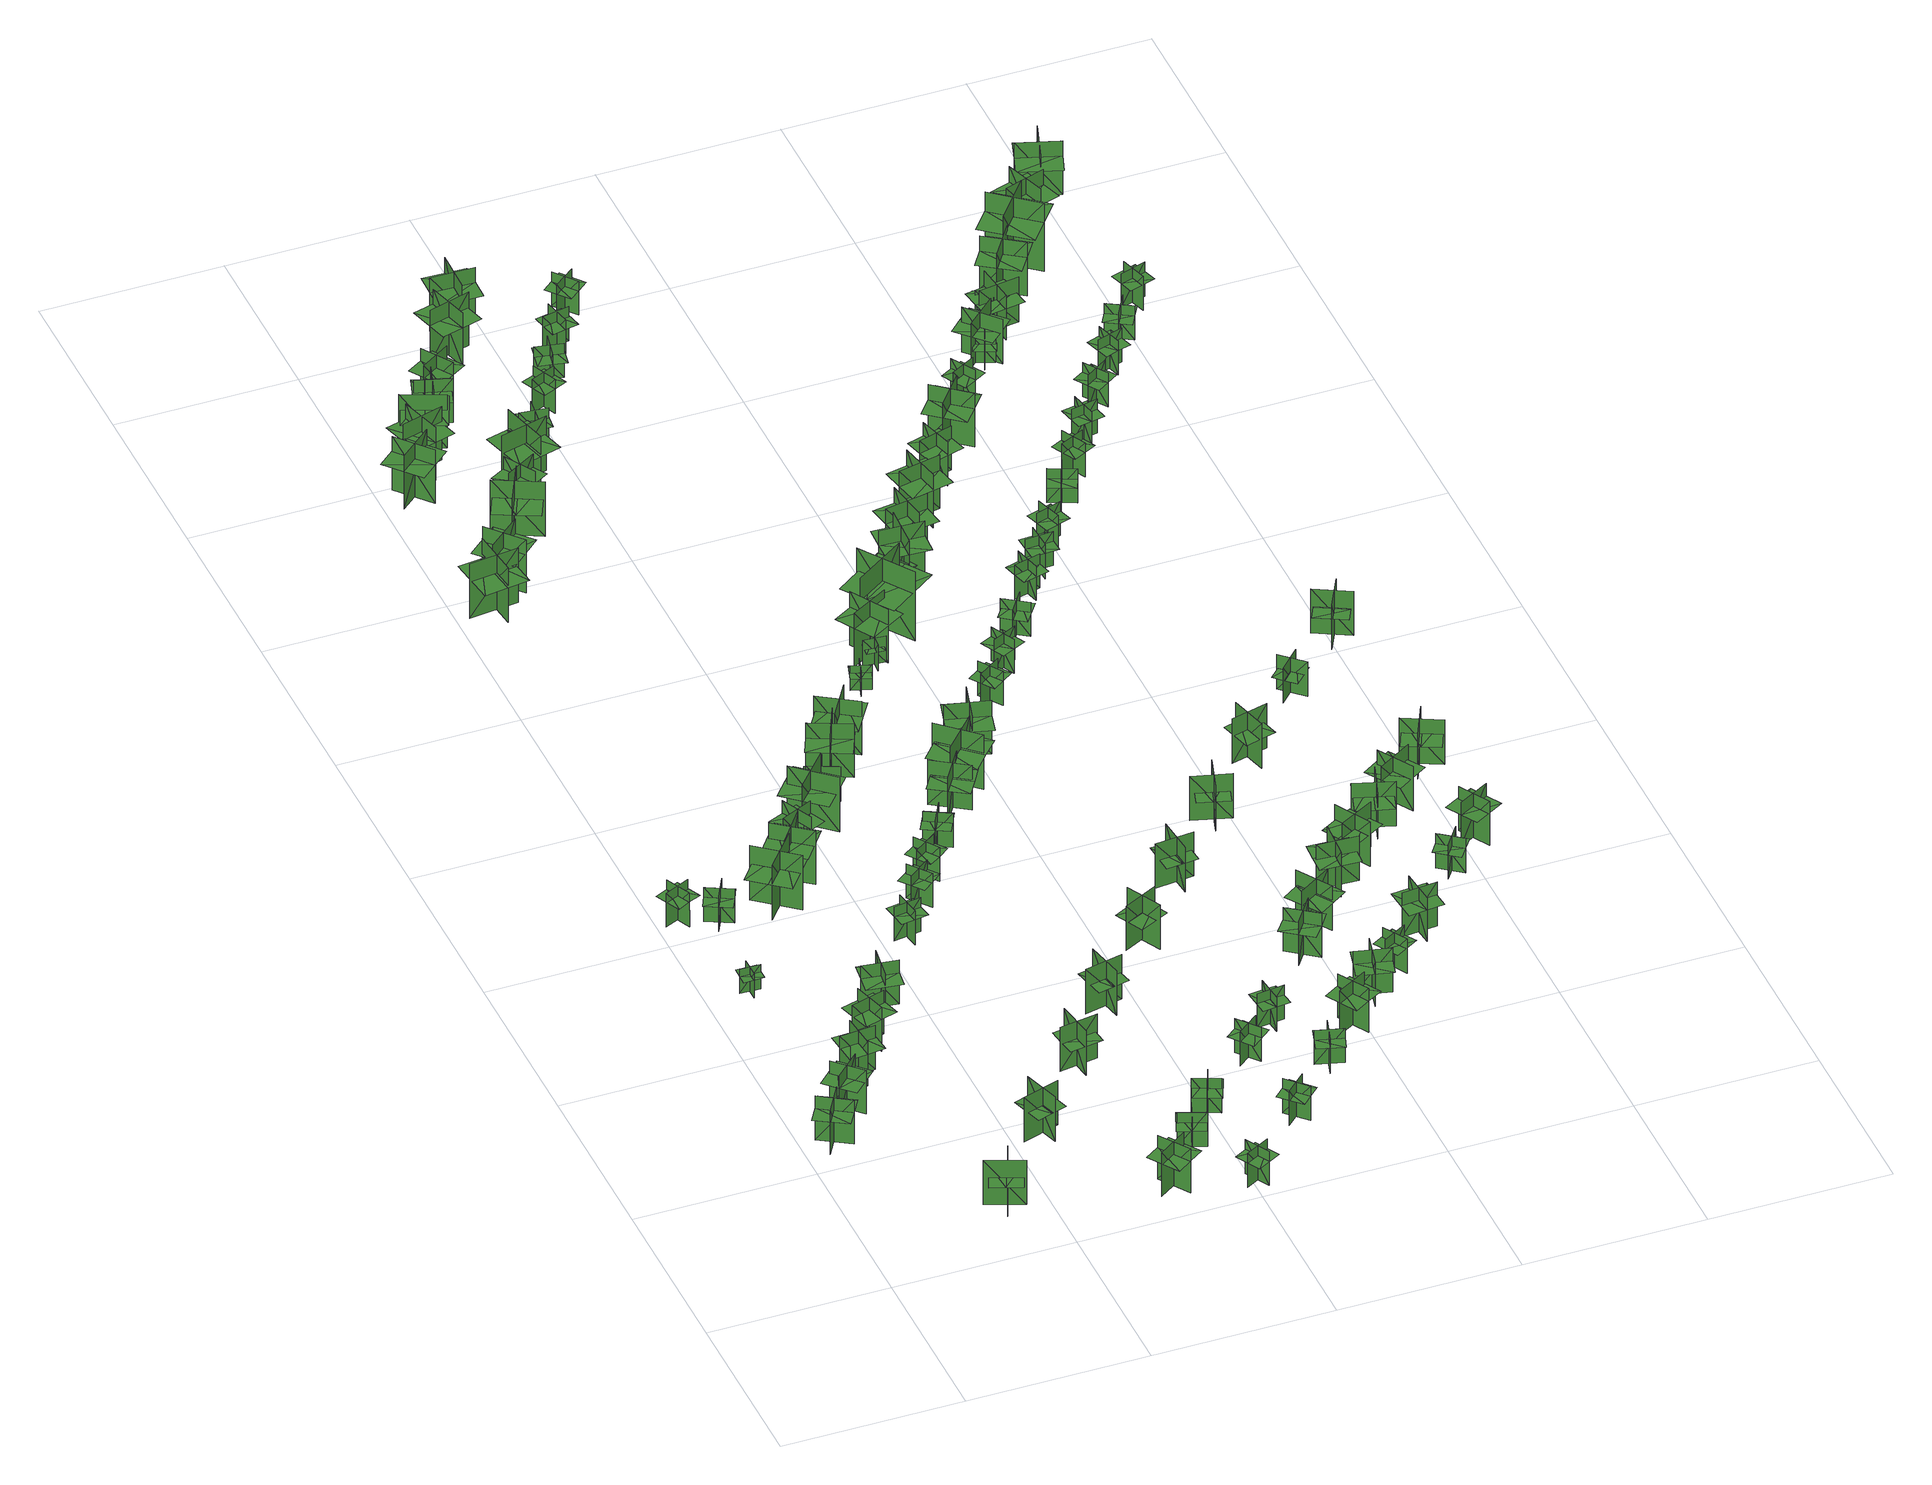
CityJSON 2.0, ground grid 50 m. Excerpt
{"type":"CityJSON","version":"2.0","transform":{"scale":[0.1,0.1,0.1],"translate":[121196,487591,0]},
"CityObjects":{
"tree1":{"type":"SolitaryVegetationObject","geometry":[{"type":"MultiSurface","lod":"1","boundaries":[[[0,1,2]],[[0,2,3]],[[4,5,6]],[[4,6,7]],[[8,9,10]],[[8,10,11]],[[8,11,12]],[[8,12,13]]]}]},
"tree2":{"type":"SolitaryVegetationObject","geometry":[{"type":"MultiSurface","lod":"1","boundaries":[[[14,15,16]],[[14,16,17]],[[18,19,20]],[[18,20,21]],[[22,23,24]],[[22,24,25]],[[22,25,26]],[[22,26,27]]]}]},
"tree3":{"type":"SolitaryVegetationObject","geometry":[{"type":"MultiSurface","lod":"1","boundaries":[[[28,29,30]],[[28,30,31]],[[32,33,34]],[[32,34,35]],[[36,37,38]],[[36,38,39]],[[36,40,41]],[[36,41,37]]]}]},
"tree4":{"type":"SolitaryVegetationObject","geometry":[{"type":"MultiSurface","lod":"1","boundaries":[[[42,43,44]],[[42,44,45]],[[46,47,48]],[[46,48,49]],[[50,51,52]],[[50,52,53]],[[50,53,54]],[[50,54,55]]]}]},
"tree5":{"type":"SolitaryVegetationObject","geometry":[{"type":"MultiSurface","lod":"1","boundaries":[[[56,57,58]],[[56,58,59]],[[60,61,62]],[[60,62,63]],[[64,65,66]],[[64,66,67]],[[64,67,68]],[[64,68,69]]]}]},
"tree6":{"type":"SolitaryVegetationObject","geometry":[{"type":"MultiSurface","lod":"1","boundaries":[[[70,71,72]],[[70,72,73]],[[74,75,76]],[[74,76,77]],[[78,79,80]],[[78,80,81]],[[78,81,82]],[[78,82,83]]]}]},
"tree7":{"type":"SolitaryVegetationObject","geometry":[{"type":"MultiSurface","lod":"1","boundaries":[[[84,85,86]],[[84,86,87]],[[88,89,90]],[[88,90,91]],[[92,93,94]],[[92,94,95]],[[92,95,96]],[[92,96,97]]]}]},
"tree8":{"type":"SolitaryVegetationObject","geometry":[{"type":"MultiSurface","lod":"1","boundaries":[[[98,99,100]],[[98,100,101]],[[102,103,104]],[[102,104,105]],[[106,107,108]],[[106,108,109]],[[106,109,110]],[[106,110,111]]]}]},
"tree9":{"type":"SolitaryVegetationObject","geometry":[{"type":"MultiSurface","lod":"1","boundaries":[[[112,113,114]],[[112,114,115]],[[116,117,118]],[[116,118,119]],[[120,121,122]],[[120,122,123]],[[120,123,124]],[[120,124,125]]]}]},
"tree10":{"type":"SolitaryVegetationObject","geometry":[{"type":"MultiSurface","lod":"1","boundaries":[[[126,127,128]],[[126,128,129]],[[130,131,132]],[[130,132,133]],[[134,135,136]],[[134,136,137]],[[134,138,139]],[[134,139,135]]]}]},
"tree11":{"type":"SolitaryVegetationObject","geometry":[{"type":"MultiSurface","lod":"1","boundaries":[[[140,141,142]],[[140,142,143]],[[144,145,146]],[[144,146,147]],[[148,149,150]],[[148,150,151]],[[148,151,152]],[[148,152,153]]]}]},
"tree12":{"type":"SolitaryVegetationObject","geometry":[{"type":"MultiSurface","lod":"1","boundaries":[[[154,155,156]],[[154,156,157]],[[158,159,160]],[[158,160,161]],[[162,163,164]],[[162,164,165]],[[162,165,166]],[[162,166,167]]]}]},
"tree13":{"type":"SolitaryVegetationObject","geometry":[{"type":"MultiSurface","lod":"1","boundaries":[[[168,169,170]],[[168,170,171]],[[172,173,174]],[[172,174,175]],[[176,177,178]],[[176,178,179]],[[176,179,180]],[[176,180,181]]]}]},
"tree14":{"type":"SolitaryVegetationObject","geometry":[{"type":"MultiSurface","lod":"1","boundaries":[[[182,183,184]],[[182,184,185]],[[186,187,188]],[[186,188,189]],[[190,191,192]],[[190,192,193]],[[190,193,194]],[[190,194,195]]]}]},
"tree15":{"type":"SolitaryVegetationObject","geometry":[{"type":"MultiSurface","lod":"1","boundaries":[[[196,197,198]],[[196,198,199]],[[200,201,202]],[[200,202,203]],[[204,205,206]],[[204,206,207]],[[204,207,208]],[[204,208,209]]]}]},
"tree16":{"type":"SolitaryVegetationObject","geometry":[{"type":"MultiSurface","lod":"1","boundaries":[[[210,211,212]],[[210,212,213]],[[214,215,216]],[[214,216,217]],[[218,219,220]],[[218,220,221]],[[218,222,223]],[[218,223,219]]]}]},
"tree17":{"type":"SolitaryVegetationObject","geometry":[{"type":"MultiSurface","lod":"1","boundaries":[[[224,225,226]],[[224,226,227]],[[228,229,230]],[[228,230,231]],[[232,233,234]],[[232,234,235]],[[232,235,236]],[[232,236,237]]]}]},
"tree18":{"type":"SolitaryVegetationObject","geometry":[{"type":"MultiSurface","lod":"1","boundaries":[[[238,239,240]],[[238,240,241]],[[242,243,244]],[[242,244,245]],[[246,247,248]],[[246,248,249]],[[246,249,250]],[[246,250,251]]]}]},
"tree19":{"type":"SolitaryVegetationObject","geometry":[{"type":"MultiSurface","lod":"1","boundaries":[[[252,253,254]],[[252,254,255]],[[256,257,258]],[[256,258,259]],[[260,261,262]],[[260,262,263]],[[260,263,264]],[[260,264,265]]]}]},
"tree20":{"type":"SolitaryVegetationObject","geometry":[{"type":"MultiSurface","lod":"1","boundaries":[[[266,267,268]],[[266,268,269]],[[270,271,272]],[[270,272,273]],[[274,275,276]],[[274,276,277]],[[274,277,278]],[[274,278,279]]]}]},
"tree21":{"type":"SolitaryVegetationObject","geometry":[{"type":"MultiSurface","lod":"1","boundaries":[[[280,281,282]],[[280,282,283]],[[284,285,286]],[[284,286,287]],[[288,289,290]],[[288,290,291]],[[288,291,292]],[[288,292,293]]]}]},
"tree22":{"type":"SolitaryVegetationObject","geometry":[{"type":"MultiSurface","lod":"1","boundaries":[[[294,295,296]],[[294,296,297]],[[298,299,300]],[[298,300,301]],[[302,303,304]],[[302,304,305]],[[302,305,306]],[[302,306,307]]]}]},
"tree23":{"type":"SolitaryVegetationObject","geometry":[{"type":"MultiSurface","lod":"1","boundaries":[[[308,309,310]],[[308,310,311]],[[312,313,314]],[[312,314,315]],[[316,317,318]],[[316,318,319]],[[316,319,320]],[[316,320,321]]]}]},
"tree24":{"type":"SolitaryVegetationObject","geometry":[{"type":"MultiSurface","lod":"1","boundaries":[[[322,323,324]],[[322,324,325]],[[326,327,328]],[[326,328,329]],[[330,331,332]],[[330,332,333]],[[330,333,334]],[[330,334,335]]]}]},
"tree25":{"type":"SolitaryVegetationObject","geometry":[{"type":"MultiSurface","lod":"1","boundaries":[[[336,337,338]],[[336,338,339]],[[340,341,342]],[[340,342,343]],[[344,345,346]],[[344,346,347]],[[344,347,348]],[[344,348,349]]]}]},
"tree26":{"type":"SolitaryVegetationObject","geometry":[{"type":"MultiSurface","lod":"1","boundaries":[[[350,351,352]],[[350,352,353]],[[354,355,356]],[[354,356,357]],[[358,359,360]],[[358,360,361]],[[358,361,362]],[[358,362,363]]]}]},
"tree27":{"type":"SolitaryVegetationObject","geometry":[{"type":"MultiSurface","lod":"1","boundaries":[[[364,365,366]],[[364,366,367]],[[368,369,370]],[[368,370,371]],[[372,373,374]],[[372,374,375]],[[372,375,376]],[[372,376,377]]]}]},
"tree28":{"type":"SolitaryVegetationObject","geometry":[{"type":"MultiSurface","lod":"1","boundaries":[[[378,379,380]],[[378,380,381]],[[382,383,384]],[[382,384,385]],[[386,387,388]],[[386,388,389]],[[386,390,391]],[[386,391,387]]]}]},
"tree29":{"type":"SolitaryVegetationObject","geometry":[{"type":"MultiSurface","lod":"1","boundaries":[[[392,393,394]],[[392,394,395]],[[396,397,398]],[[396,398,399]],[[400,401,402]],[[400,402,403]],[[400,403,404]],[[400,404,405]]]}]},
"tree30":{"type":"SolitaryVegetationObject","geometry":[{"type":"MultiSurface","lod":"1","boundaries":[[[406,407,408]],[[406,408,409]],[[410,411,412]],[[410,412,413]],[[414,415,416]],[[414,416,417]],[[414,417,418]],[[414,418,419]]]}]},
"tree31":{"type":"SolitaryVegetationObject","geometry":[{"type":"MultiSurface","lod":"1","boundaries":[[[420,421,422]],[[420,422,423]],[[424,425,426]],[[424,426,427]],[[428,429,430]],[[428,430,431]],[[428,431,432]],[[428,432,433]]]}]},
"tree32":{"type":"SolitaryVegetationObject","geometry":[{"type":"MultiSurface","lod":"1","boundaries":[[[434,435,436]],[[434,436,437]],[[438,439,440]],[[438,440,441]],[[442,443,444]],[[442,444,445]],[[442,445,446]],[[442,446,447]]]}]},
"tree33":{"type":"SolitaryVegetationObject","geometry":[{"type":"MultiSurface","lod":"1","boundaries":[[[448,449,450]],[[448,450,451]],[[452,453,454]],[[452,454,455]],[[456,457,458]],[[456,458,459]],[[456,459,460]],[[456,460,461]]]}]},
"tree34":{"type":"SolitaryVegetationObject","geometry":[{"type":"MultiSurface","lod":"1","boundaries":[[[462,463,464]],[[462,464,465]],[[466,467,468]],[[466,468,469]],[[470,471,472]],[[470,472,473]],[[470,473,474]],[[470,474,475]]]}]},
"tree35":{"type":"SolitaryVegetationObject","geometry":[{"type":"MultiSurface","lod":"1","boundaries":[[[476,477,478]],[[476,478,479]],[[480,481,482]],[[480,482,483]],[[484,485,486]],[[484,486,487]],[[484,487,488]],[[484,488,489]]]}]},
"tree36":{"type":"SolitaryVegetationObject","geometry":[{"type":"MultiSurface","lod":"1","boundaries":[[[490,491,492]],[[490,492,493]],[[494,495,496]],[[494,496,497]],[[498,499,500]],[[498,500,501]],[[498,501,502]],[[498,502,503]]]}]},
"tree37":{"type":"SolitaryVegetationObject","geometry":[{"type":"MultiSurface","lod":"1","boundaries":[[[504,505,506]],[[504,506,507]],[[508,509,510]],[[508,510,511]],[[512,513,514]],[[512,514,515]],[[512,515,516]],[[512,516,517]]]}]},
"tree38":{"type":"SolitaryVegetationObject","geometry":[{"type":"MultiSurface","lod":"1","boundaries":[[[518,519,520]],[[518,520,521]],[[522,523,524]],[[522,524,525]],[[526,527,528]],[[526,528,529]],[[526,529,530]],[[526,530,531]]]}]},
"tree39":{"type":"SolitaryVegetationObject","geometry":[{"type":"MultiSurface","lod":"1","boundaries":[[[532,533,534]],[[532,534,535]],[[536,537,538]],[[536,538,539]],[[540,541,542]],[[540,542,543]],[[540,543,544]],[[540,544,545]]]}]},
"tree40":{"type":"SolitaryVegetationObject","geometry":[{"type":"MultiSurface","lod":"1","boundaries":[[[546,547,548]],[[546,548,549]],[[550,551,552]],[[550,552,553]],[[554,555,556]],[[554,556,557]],[[554,557,558]],[[554,558,559]]]}]},
"tree41":{"type":"SolitaryVegetationObject","geometry":[{"type":"MultiSurface","lod":"1","boundaries":[[[560,561,562]],[[560,562,563]],[[564,565,566]],[[564,566,567]],[[568,569,570]],[[568,570,571]],[[568,572,573]],[[568,573,569]]]}]},
"tree42":{"type":"SolitaryVegetationObject","geometry":[{"type":"MultiSurface","lod":"1","boundaries":[[[574,575,576]],[[574,576,577]],[[578,579,580]],[[578,580,581]],[[582,583,584]],[[582,584,585]],[[582,585,586]],[[582,586,587]]]}]},
"tree43":{"type":"SolitaryVegetationObject","geometry":[{"type":"MultiSurface","lod":"1","boundaries":[[[588,589,590]],[[588,590,591]],[[592,593,594]],[[592,594,595]],[[596,597,598]],[[596,598,599]],[[596,599,600]],[[596,600,601]]]}]},
"tree44":{"type":"SolitaryVegetationObject","geometry":[{"type":"MultiSurface","lod":"1","boundaries":[[[602,603,604]],[[602,604,605]],[[606,607,608]],[[606,608,609]],[[610,611,612]],[[610,612,613]],[[610,613,614]],[[610,614,615]]]}]},
"tree45":{"type":"SolitaryVegetationObject","geometry":[{"type":"MultiSurface","lod":"1","boundaries":[[[616,617,618]],[[616,618,619]],[[620,621,622]],[[620,622,623]],[[624,625,626]],[[624,626,627]],[[624,627,628]],[[624,628,629]]]}]},
"tree46":{"type":"SolitaryVegetationObject","geometry":[{"type":"MultiSurface","lod":"1","boundaries":[[[630,631,632]],[[630,632,633]],[[634,635,636]],[[634,636,637]],[[638,639,640]],[[638,640,641]],[[638,641,642]],[[638,642,643]]]}]},
"tree47":{"type":"SolitaryVegetationObject","geometry":[{"type":"MultiSurface","lod":"1","boundaries":[[[644,645,646]],[[644,646,647]],[[648,649,650]],[[648,650,651]],[[652,653,654]],[[652,654,655]],[[652,655,656]],[[652,656,657]]]}]},
"tree48":{"type":"SolitaryVegetationObject","geometry":[{"type":"MultiSurface","lod":"1","boundaries":[[[658,659,660]],[[658,660,661]],[[662,663,664]],[[662,664,665]],[[666,667,668]],[[666,668,669]],[[666,669,670]],[[666,670,671]]]}]},
"tree49":{"type":"SolitaryVegetationObject","geometry":[{"type":"MultiSurface","lod":"1","boundaries":[[[672,673,674]],[[672,674,675]],[[676,677,678]],[[676,678,679]],[[680,681,682]],[[680,682,683]],[[680,683,684]],[[680,684,685]]]}]},
"tree50":{"type":"SolitaryVegetationObject","geometry":[{"type":"MultiSurface","lod":"1","boundaries":[[[686,687,688]],[[686,688,689]],[[690,691,692]],[[690,692,693]],[[694,695,696]],[[694,696,697]],[[694,697,698]],[[694,698,699]]]}]},
"tree51":{"type":"SolitaryVegetationObject","geometry":[{"type":"MultiSurface","lod":"1","boundaries":[[[700,701,702]],[[700,702,703]],[[704,705,706]],[[704,706,707]],[[708,709,710]],[[708,710,711]],[[708,711,712]],[[708,712,713]]]}]},
"tree52":{"type":"SolitaryVegetationObject","geometry":[{"type":"MultiSurface","lod":"1","boundaries":[[[714,715,716]],[[714,716,717]],[[718,719,720]],[[718,720,721]],[[722,723,724]],[[722,724,725]],[[722,725,726]],[[722,726,727]]]}]},
"tree53":{"type":"SolitaryVegetationObject","geometry":[{"type":"MultiSurface","lod":"1","boundaries":[[[728,729,730]],[[728,730,731]],[[732,733,734]],[[732,734,735]],[[736,737,738]],[[736,738,739]],[[736,739,740]],[[736,740,741]]]}]},
"tree54":{"type":"SolitaryVegetationObject","geometry":[{"type":"MultiSurface","lod":"1","boundaries":[[[742,743,744]],[[742,744,745]],[[746,747,748]],[[746,748,749]],[[750,751,752]],[[750,752,753]],[[750,753,754]],[[750,754,755]]]}]},
"tree55":{"type":"SolitaryVegetationObject","geometry":[{"type":"MultiSurface","lod":"1","boundaries":[[[756,757,758]],[[756,758,759]],[[760,761,762]],[[760,762,763]],[[764,765,766]],[[764,766,767]],[[764,768,769]],[[764,769,765]]]}]},
"tree56":{"type":"SolitaryVegetationObject","geometry":[{"type":"MultiSurface","lod":"1","boundaries":[[[770,771,772]],[[770,772,773]],[[774,775,776]],[[774,776,777]],[[778,779,780]],[[778,780,781]],[[778,781,782]],[[778,782,783]]]}]},
"tree57":{"type":"SolitaryVegetationObject","geometry":[{"type":"MultiSurface","lod":"1","boundaries":[[[784,785,786]],[[784,786,787]],[[788,789,790]],[[788,790,791]],[[792,793,794]],[[792,794,795]],[[792,795,796]],[[792,796,797]]]}]},
"tree58":{"type":"SolitaryVegetationObject","geometry":[{"type":"MultiSurface","lod":"1","boundaries":[[[798,799,800]],[[798,800,801]],[[802,803,804]],[[802,804,805]],[[806,807,808]],[[806,808,809]],[[806,809,810]],[[806,810,811]]]}]},
"tree59":{"type":"SolitaryVegetationObject","geometry":[{"type":"MultiSurface","lod":"1","boundaries":[[[812,813,814]],[[812,814,815]],[[816,817,818]],[[816,818,819]],[[820,821,822]],[[820,822,823]],[[820,823,824]],[[820,824,825]]]}]},
"tree60":{"type":"SolitaryVegetationObject","geometry":[{"type":"MultiSurface","lod":"1","boundaries":[[[826,827,828]],[[826,828,829]],[[830,831,832]],[[830,832,833]],[[834,835,836]],[[834,836,837]],[[834,837,838]],[[834,838,839]]]}]},
"tree61":{"type":"SolitaryVegetationObject","geometry":[{"type":"MultiSurface","lod":"1","boundaries":[[[840,841,842]],[[840,842,843]],[[844,845,846]],[[844,846,847]],[[848,849,850]],[[848,850,851]],[[848,851,852]],[[848,852,853]]]}]},
"tree62":{"type":"SolitaryVegetationObject","geometry":[{"type":"MultiSurface","lod":"1","boundaries":[[[854,855,856]],[[854,856,857]],[[858,859,860]],[[858,860,861]],[[862,863,864]],[[862,864,865]],[[862,865,866]],[[862,866,867]]]}]},
"tree63":{"type":"SolitaryVegetationObject","geometry":[{"type":"MultiSurface","lod":"1","boundaries":[[[868,869,870]],[[868,870,871]],[[872,873,874]],[[872,874,875]],[[876,877,878]],[[876,878,879]],[[876,879,880]],[[876,880,881]]]}]},
"tree64":{"type":"SolitaryVegetationObject","geometry":[{"type":"MultiSurface","lod":"1","boundaries":[[[882,883,884]],[[882,884,885]],[[886,887,888]],[[886,888,889]],[[890,891,892]],[[890,892,893]],[[890,893,894]],[[890,894,895]]]}]},
"tree65":{"type":"SolitaryVegetationObject","geometry":[{"type":"MultiSurface","lod":"1","boundaries":[[[896,897,898]],[[896,898,899]],[[900,901,902]],[[900,902,903]],[[904,905,906]],[[904,906,907]],[[904,907,908]],[[904,908,909]]]}]},
"tree66":{"type":"SolitaryVegetationObject","geometry":[{"type":"MultiSurface","lod":"1","boundaries":[[[910,911,912]],[[910,912,913]],[[914,915,916]],[[914,916,917]],[[918,919,920]],[[918,920,921]],[[918,921,922]],[[918,922,923]]]}]},
"tree67":{"type":"SolitaryVegetationObject","geometry":[{"type":"MultiSurface","lod":"1","boundaries":[[[924,925,926]],[[924,926,927]],[[928,929,930]],[[928,930,931]],[[932,933,934]],[[932,934,935]],[[932,936,937]],[[932,937,933]]]}]},
"tree68":{"type":"SolitaryVegetationObject","geometry":[{"type":"MultiSurface","lod":"1","boundaries":[[[938,939,940]],[[938,940,941]],[[942,943,944]],[[942,944,945]],[[946,947,948]],[[946,948,949]],[[946,949,950]],[[946,950,951]]]}]},
"tree69":{"type":"SolitaryVegetationObject","geometry":[{"type":"MultiSurface","lod":"1","boundaries":[[[952,953,954]],[[952,954,955]],[[956,957,958]],[[956,958,959]],[[960,961,962]],[[960,962,963]],[[960,963,964]],[[960,964,965]]]}]},
"tree70":{"type":"SolitaryVegetationObject","geometry":[{"type":"MultiSurface","lod":"1","boundaries":[[[966,967,968]],[[966,968,969]],[[970,971,972]],[[970,972,973]],[[974,975,976]],[[974,976,977]],[[974,977,978]],[[974,978,979]]]}]},
"tree71":{"type":"SolitaryVegetationObject","geometry":[{"type":"MultiSurface","lod":"1","boundaries":[[[980,981,982]],[[980,982,983]],[[984,985,986]],[[984,986,987]],[[988,989,990]],[[988,990,991]],[[988,991,992]],[[988,992,993]]]}]},
"tree72":{"type":"SolitaryVegetationObject","geometry":[{"type":"MultiSurface","lod":"1","boundaries":[[[994,995,996]],[[994,996,997]],[[998,999,1000]],[[998,1000,1001]],[[1002,1003,1004]],[[1002,1004,1005]],[[1002,1005,1006]],[[1002,1006,1007]]]}]},
"tree73":{"type":"SolitaryVegetationObject","geometry":[{"type":"MultiSurface","lod":"1","boundaries":[[[1008,1009,1010]],[[1008,1010,1011]],[[1012,1013,1014]],[[1012,1014,1015]],[[1016,1017,1018]],[[1016,1018,1019]],[[1016,1019,1020]],[[1016,1020,1021]]]}]},
"tree74":{"type":"SolitaryVegetationObject","geometry":[{"type":"MultiSurface","lod":"1","boundaries":[[[1022,1023,1024]],[[1022,1024,1025]],[[1026,1027,1028]],[[1026,1028,1029]],[[1030,1031,1032]],[[1030,1032,1033]],[[1030,1033,1034]],[[1030,1034,1035]]]}]},
"tree75":{"type":"SolitaryVegetationObject","geometry":[{"type":"MultiSurface","lod":"1","boundaries":[[[1036,1037,1038]],[[1036,1038,1039]],[[1040,1041,1042]],[[1040,1042,1043]],[[1044,1045,1046]],[[1044,1046,1047]],[[1044,1047,1048]],[[1044,1048,1049]]]}]},
"tree76":{"type":"SolitaryVegetationObject","geometry":[{"type":"MultiSurface","lod":"1","boundaries":[[[1050,1051,1052]],[[1050,1052,1053]],[[1054,1055,1056]],[[1054,1056,1057]],[[1058,1059,1060]],[[1058,1060,1061]],[[1058,1062,1063]],[[1058,1063,1059]]]}]},
"tree77":{"type":"SolitaryVegetationObject","geometry":[{"type":"MultiSurface","lod":"1","boundaries":[[[1064,1065,1066]],[[1064,1066,1067]],[[1068,1069,1070]],[[1068,1070,1071]],[[1072,1073,1074]],[[1072,1074,1075]],[[1072,1075,1076]],[[1072,1076,1077]]]}]},
"tree78":{"type":"SolitaryVegetationObject","geometry":[{"type":"MultiSurface","lod":"1","boundaries":[[[1078,1079,1080]],[[1078,1080,1081]],[[1082,1083,1084]],[[1082,1084,1085]],[[1086,1087,1088]],[[1086,1088,1089]],[[1086,1089,1090]],[[1086,1090,1091]]]}]},
"tree79":{"type":"SolitaryVegetationObject","geometry":[{"type":"MultiSurface","lod":"1","boundaries":[[[1092,1093,1094]],[[1092,1094,1095]],[[1096,1097,1098]],[[1096,1098,1099]],[[1100,1101,1102]],[[1100,1102,1103]],[[1100,1103,1104]],[[1100,1104,1105]]]}]},
"tree80":{"type":"SolitaryVegetationObject","geometry":[{"type":"MultiSurface","lod":"1","boundaries":[[[1106,1107,1108]],[[1106,1108,1109]],[[1110,1111,1112]],[[1110,1112,1113]],[[1114,1115,1116]],[[1114,1116,1117]],[[1114,1117,1118]],[[1114,1118,1119]]]}]},
"tree81":{"type":"SolitaryVegetationObject","geometry":[{"type":"MultiSurface","lod":"1","boundaries":[[[1120,1121,1122]],[[1120,1122,1123]],[[1124,1125,1126]],[[1124,1126,1127]],[[1128,1129,1130]],[[1128,1130,1131]],[[1128,1131,1132]],[[1128,1132,1133]]]}]},
"tree82":{"type":"SolitaryVegetationObject","geometry":[{"type":"MultiSurface","lod":"1","boundaries":[[[1134,1135,1136]],[[1134,1136,1137]],[[1138,1139,1140]],[[1138,1140,1141]],[[1142,1143,1144]],[[1142,1144,1145]],[[1142,1145,1146]],[[1142,1146,1147]]]}]},
"tree83":{"type":"SolitaryVegetationObject","geometry":[{"type":"MultiSurface","lod":"1","boundaries":[[[1148,1149,1150]],[[1148,1150,1151]],[[1152,1153,1154]],[[1152,1154,1155]],[[1156,1157,1158]],[[1156,1158,1159]],[[1156,1159,1160]],[[1156,1160,1161]]]}]},
"tree84":{"type":"SolitaryVegetationObject","geometry":[{"type":"MultiSurface","lod":"1","boundaries":[[[1162,1163,1164]],[[1162,1164,1165]],[[1166,1167,1168]],[[1166,1168,1169]],[[1170,1171,1172]],[[1170,1172,1173]],[[1170,1173,1174]],[[1170,1174,1175]]]}]},
"tree85":{"type":"SolitaryVegetationObject","geometry":[{"type":"MultiSurface","lod":"1","boundaries":[[[1176,1177,1178]],[[1176,1178,1179]],[[1180,1181,1182]],[[1180,1182,1183]],[[1184,1185,1186]],[[1184,1186,1187]],[[1184,1188,1189]],[[1184,1189,1185]]]}]},
"tree86":{"type":"SolitaryVegetationObject","geometry":[{"type":"MultiSurface","lod":"1","boundaries":[[[1190,1191,1192]],[[1190,1192,1193]],[[1194,1195,1196]],[[1194,1196,1197]],[[1198,1199,1200]],[[1198,1200,1201]],[[1198,1201,1202]],[[1198,1202,1203]]]}]},
"tree87":{"type":"SolitaryVegetationObject","geometry":[{"type":"MultiSurface","lod":"1","boundaries":[[[1204,1205,1206]],[[1204,1206,1207]],[[1208,1209,1210]],[[1208,1210,1211]],[[1212,1213,1214]],[[1212,1214,1215]],[[1212,1215,1216]],[[1212,1216,1217]]]}]},
"tree88":{"type":"SolitaryVegetationObject","geometry":[{"type":"MultiSurface","lod":"1","boundaries":[[[1218,1219,1220]],[[1218,1220,1221]],[[1222,1223,1224]],[[1222,1224,1225]],[[1226,1227,1228]],[[1226,1228,1229]],[[1226,1229,1230]],[[1226,1230,1231]]]}]},
"tree89":{"type":"SolitaryVegetationObject","geometry":[{"type":"MultiSurface","lod":"1","boundaries":[[[1232,1233,1234]],[[1232,1234,1235]],[[1236,1237,1238]],[[1236,1238,1239]],[[1240,1241,1242]],[[1240,1242,1243]],[[1240,1243,1244]],[[1240,1244,1245]]]}]},
"tree90":{"type":"SolitaryVegetationObject","geometry":[{"type":"MultiSurface","lod":"1","boundaries":[[[1246,1247,1248]],[[1246,1248,1249]],[[1250,1251,1252]],[[1250,1252,1253]],[[1254,1255,1256]],[[1254,1256,1257]],[[1254,1258,1259]],[[1254,1259,1255]]]}]},
"tree91":{"type":"SolitaryVegetationObject","geometry":[{"type":"MultiSurface","lod":"1","boundaries":[[[1260,1261,1262]],[[1260,1262,1263]],[[1264,1265,1266]],[[1264,1266,1267]],[[1268,1269,1270]],[[1268,1270,1271]],[[1268,1271,1272]],[[1268,1272,1273]]]}]},
"tree92":{"type":"SolitaryVegetationObject","geometry":[{"type":"MultiSurface","lod":"1","boundaries":[[[1274,1275,1276]],[[1274,1276,1277]],[[1278,1279,1280]],[[1278,1280,1281]],[[1282,1283,1284]],[[1282,1284,1285]],[[1282,1285,1286]],[[1282,1286,1287]]]}]},
"tree93":{"type":"SolitaryVegetationObject","geometry":[{"type":"MultiSurface","lod":"1","boundaries":[[[1288,1289,1290]],[[1288,1290,1291]],[[1292,1293,1294]],[[1292,1294,1295]],[[1296,1297,1298]],[[1296,1298,1299]],[[1296,1299,1300]],[[1296,1300,1301]]]}]},
"tree94":{"type":"SolitaryVegetationObject","geometry":[{"type":"MultiSurface","lod":"1","boundaries":[[[1302,1303,1304]],[[1302,1304,1305]],[[1306,1307,1308]],[[1306,1308,1309]],[[1310,1311,1312]],[[1310,1312,1313]],[[1310,1313,1314]],[[1310,1314,1315]]]}]},
"tree95":{"type":"SolitaryVegetationObject","geometry":[{"type":"MultiSurface","lod":"1","boundaries":[[[1316,1317,1318]],[[1316,1318,1319]],[[1320,1321,1322]],[[1320,1322,1323]],[[1324,1325,1326]],[[1324,1326,1327]],[[1324,1327,1328]],[[1324,1328,1329]]]}]},
"tree96":{"type":"SolitaryVegetationObject","geometry":[{"type":"MultiSurface","lod":"1","boundaries":[[[1330,1331,1332]],[[1330,1332,1333]],[[1334,1335,1336]],[[1334,1336,1337]],[[1338,1339,1340]],[[1338,1340,1341]],[[1338,1341,1342]],[[1338,1342,1343]]]}]},
"tree97":{"type":"SolitaryVegetationObject","geometry":[{"type":"MultiSurface","lod":"1","boundaries":[[[1344,1345,1346]],[[1344,1346,1347]],[[1348,1349,1350]],[[1348,1350,1351]],[[1352,1353,1354]],[[1352,1354,1355]],[[1352,1355,1356]],[[1352,1356,1357]]]}]},
"tree98":{"type":"SolitaryVegetationObject","geometry":[{"type":"MultiSurface","lod":"1","boundaries":[[[1358,1359,1360]],[[1358,1360,1361]],[[1362,1363,1364]],[[1362,1364,1365]],[[1366,1367,1368]],[[1366,1368,1369]],[[1366,1369,1370]],[[1366,1370,1371]]]}]},
"tree99":{"type":"SolitaryVegetationObject","geometry":[{"type":"MultiSurface","lod":"1","boundaries":[[[1372,1373,1374]],[[1372,1374,1375]],[[1376,1377,1378]],[[1376,1378,1379]],[[1380,1381,1382]],[[1380,1382,1383]],[[1380,1383,1384]],[[1380,1384,1385]]]}]},
"tree100":{"type":"SolitaryVegetationObject","geometry":[{"type":"MultiSurface","lod":"1","boundaries":[[[1386,1387,1388]],[[1386,1388,1389]],[[1390,1391,1392]],[[1390,1392,1393]],[[1394,1395,1396]],[[1394,1396,1397]],[[1394,1397,1398]],[[1394,1398,1399]]]}]},
"tree101":{"type":"SolitaryVegetationObject","geometry":[{"type":"MultiSurface","lod":"1","boundaries":[[[1400,1401,1402]],[[1400,1402,1403]],[[1404,1405,1406]],[[1404,1406,1407]],[[1408,1409,1410]],[[1408,1410,1411]],[[1408,1411,1412]],[[1408,1412,1413]]]}]},
"tree102":{"type":"SolitaryVegetationObject","geometry":[{"type":"MultiSurface","lod":"1","boundaries":[[[1414,1415,1416]],[[1414,1416,1417]],[[1418,1419,1420]],[[1418,1420,1421]],[[1422,1423,1424]],[[1422,1424,1425]],[[1422,1425,1426]],[[1422,1426,1427]]]}]},
"tree103":{"type":"SolitaryVegetationObject","geometry":[{"type":"MultiSurface","lod":"1","boundaries":[[[1428,1429,1430]],[[1428,1430,1431]],[[1432,1433,1434]],[[1432,1434,1435]],[[1436,1437,1438]],[[1436,1438,1439]],[[1436,1439,1440]],[[1436,1440,1441]]]}]}
},
"vertices":[
[106,637,10],[55,552,10],[55,552,148],[106,637,148],[42,622,10],[127,570,10],[127,570,148],[42,622,148],[42,622,110],[16,579,110],[101,528,110],[127,570,110],[153,613,110],[67,665,110],
[130,744,9],[200,673,9],[200,673,147],[130,744,147],[129,677,9],[200,747,9],[200,747,147],[129,677,147],[129,677,108],[164,642,108],[235,712,108],[200,747,108],[165,783,108],[94,713,108],
[375,155,7],[415,256,7],[415,256,147],[375,155,147],[437,183,7],[437,183,147],[336,223,147],[336,223,7],[374,163,93],[408,251,93],[367,267,93],[333,179,93],[416,147,93],[450,235,93],
[112,1264,17],[112,1208,17],[112,1208,94],[112,1264,94],[86,1238,17],[141,1237,17],[141,1237,94],[86,1238,94],[86,1238,72],[85,1210,72],[141,1210,72],[141,1237,72],[142,1265,72],[86,1266,72],
[288,833,11],[189,824,11],[189,824,150],[288,833,150],[237,875,11],[246,776,11],[246,776,150],[237,875,150],[237,875,111],[187,871,111],[197,772,111],[246,776,111],[296,781,111],[286,880,111],
[89,1598,12],[18,1565,12],[18,1565,119],[89,1598,119],[40,1616,12],[73,1545,12],[73,1546,119],[40,1616,119],[40,1616,89],[5,1599,89],[38,1529,89],[73,1546,89],[108,1562,89],[75,1632,89],
[362,958,11],[266,931,11],[266,931,149],[362,958,149],[304,991,11],[331,895,11],[331,895,149],[304,991,149],[304,991,111],[256,977,111],[284,881,111],[331,895,111],[379,909,111],[352,1005,111],
[132,1496,16],[167,1565,16],[167,1565,124],[132,1496,124],[181,1512,16],[112,1547,16],[112,1547,124],[181,1512,124],[181,1512,94],[198,1547,94],[129,1581,94],[112,1547,94],[95,1512,94],[164,1477,94],
[388,1013,16],[401,1111,16],[401,1111,154],[388,1013,154],[441,1053,16],[343,1066,16],[343,1066,154],[441,1053,154],[441,1053,115],[448,1102,115],[349,1115,115],[343,1066,115],[336,1016,115],[435,1003,115],
[600,398,5],[567,501,5],[567,501,146],[600,398,146],[631,458,5],[631,458,146],[527,426,146],[527,426,5],[594,403,92],[565,493,92],[523,480,92],[552,390,92],[637,417,92],[609,507,92],
[363,1600,13],[275,1493,13],[275,1493,185],[363,1600,185],[253,1590,13],[361,1502,13],[361,1502,185],[253,1590,185],[350,1600,129],[300,1640,129],[214,1531,129],[264,1491,129],[314,1452,129],[400,1560,129],
[844,142,9],[762,86,9],[762,86,147],[844,142,147],[779,155,9],[835,73,9],[835,73,147],[779,155,147],[779,155,109],[738,127,109],[794,45,109],[835,73,109],[876,101,109],[820,183,109],
[334,1664,11],[431,1590,11],[431,1590,180],[334,1664,180],[345,1583,11],[419,1680,11],[419,1680,180],[345,1583,180],[345,1583,132],[393,1546,132],[467,1643,132],[419,1680,132],[370,1717,132],[296,1620,132],
[554,1333,19],[566,1257,19],[566,1257,127],[554,1333,127],[523,1292,19],[600,1304,19],[600,1304,127],[523,1292,127],[523,1292,97],[529,1254,97],[605,1265,97],[600,1304,97],[594,1342,97],[517,1330,97],
[457,1686,10],[415,1776,10],[415,1776,148],[457,1686,148],[480,1748,10],[390,1706,10],[390,1706,148],[480,1748,148],[480,1748,109],[459,1793,109],[369,1752,109],[390,1706,109],[411,1661,109],[501,1703,109],
[716,656,8],[823,672,8],[823,672,148],[716,656,148],[771,617,8],[771,617,148],[755,724,148],[755,724,8],[722,662,94],[816,676,94],[809,719,94],[716,705,94],[729,617,94],[822,631,94],
[872,256,12],[944,229,12],[944,229,120],[872,256,120],[893,209,12],[920,282,12],[920,282,120],[893,209,120],[893,209,89],[929,196,89],[956,268,89],[920,282,89],[884,295,89],[856,223,89],
[102,3016,3],[118,2879,3],[118,2879,176],[102,3016,176],[34,2930,3],[172,2946,3],[172,2946,176],[34,2930,176],[94,3007,120],[30,2998,120],[49,2861,120],[112,2870,120],[175,2878,120],[157,3015,120],
[1029,30,7],[992,98,7],[992,98,115],[1029,30,115],[1044,79,7],[976,42,7],[976,42,115],[1044,79,115],[1044,79,85],[1025,113,85],[957,76,85],[976,42,85],[995,8,85],[1063,45,85],
[567,1769,9],[463,1861,9],[463,1861,181],[567,1769,181],[560,1878,9],[468,1775,9],[468,1775,181],[560,1878,181],[567,1782,126],[608,1830,126],[503,1920,126],[462,1872,126],[420,1823,126],[525,1733,126],
[123,3063,5],[203,2972,5],[203,2972,174],[123,3063,174],[117,2982,5],[209,3062,5],[209,3062,174],[117,2982,174],[117,2982,127],[158,2936,127],[249,3017,127],[209,3062,127],[169,3108,127],[77,3028,127],
[621,1456,10],[669,1395,10],[669,1395,117],[621,1456,117],[614,1405,10],[676,1452,10],[676,1452,117],[614,1405,117],[614,1405,87],[638,1374,87],[699,1422,87],[676,1452,87],[652,1483,87],[591,1436,87],
[1028,345,11],[957,375,11],[957,375,119],[1028,345,119],[1009,393,11],[979,321,11],[979,321,119],[1009,393,119],[1009,393,89],[973,408,89],[943,337,89],[979,321,89],[1014,306,89],[1045,378,89],
[183,3048,8],[198,3102,8],[198,3102,85],[183,3048,85],[215,3066,8],[162,3081,8],[162,3081,85],[215,3066,85],[215,3066,63],[222,3093,63],[169,3108,63],[162,3081,63],[154,3054,63],[208,3039,63],
[45,3398,10],[137,3477,10],[137,3477,179],[45,3398,179],[126,3391,10],[46,3483,10],[46,3483,179],[126,3391,179],[126,3391,132],[172,3431,132],[93,3523,132],[46,3483,132],[0,3443,132],[80,3351,132],
[617,1886,7],[536,1921,7],[536,1921,117],[617,1886,117],[591,1951,7],[556,1870,7],[556,1870,117],[591,1951,117],[614,1894,81],[630,1931,81],[549,1965,81],[533,1928,81],[518,1890,81],[599,1856,81],
[731,1545,7],[667,1501,7],[667,1501,115],[731,1545,115],[680,1554,7],[725,1491,7],[725,1491,115],[680,1554,115],[680,1554,85],[648,1532,85],[693,1469,85],[725,1491,85],[756,1514,85],[711,1577,85],
[933,815,9],[910,921,9],[910,921,150],[933,815,150],[969,872,9],[969,872,150],[863,849,150],[863,849,9],[927,821,96],[907,913,96],[864,904,96],[884,812,96],[972,831,96],[952,923,96],
[90,3517,10],[207,3550,10],[207,3550,179],[90,3517,179],[161,3477,10],[127,3594,10],[127,3594,179],[161,3477,179],[161,3477,131],[219,3494,131],[185,3611,131],[127,3594,131],[68,3577,131],[102,3460,131],
[607,1932,10],[657,2043,10],[657,2043,179],[607,1932,179],[683,1961,10],[572,2010,10],[572,2010,179],[683,1961,179],[683,1961,132],[708,2016,132],[597,2066,132],[572,2010,132],[547,1955,132],[658,1905,132],
[229,3132,6],[290,3256,6],[290,3256,178],[229,3132,178],[333,3168,6],[209,3228,6],[209,3228,178],[333,3168,178],[242,3135,123],[300,3108,123],[358,3234,123],[300,3261,123],[242,3288,123],[184,3162,123],
[741,1643,7],[809,1607,7],[809,1607,115],[741,1643,115],[755,1594,7],[792,1662,7],[792,1662,115],[755,1594,115],[755,1594,85],[790,1576,85],[826,1644,85],[792,1662,85],[758,1680,85],[721,1612,85],
[237,3587,12],[124,3633,12],[124,3633,181],[237,3587,181],[205,3662,12],[160,3549,12],[160,3549,181],[205,3662,181],[205,3662,133],[149,3685,133],[103,3572,133],[160,3549,133],[216,3526,133],[262,3639,133],
[1222,290,9],[1166,236,9],[1166,236,117],[1222,290,117],[1170,291,9],[1224,235,9],[1224,235,117],[1170,291,117],[1170,291,87],[1142,264,87],[1196,208,87],[1224,235,87],[1252,262,87],[1198,318,87],
[731,2031,17],[629,2097,17],[629,2097,186],[731,2031,186],[715,2111,17],[649,2008,17],[649,2008,186],[715,2111,186],[715,2111,139],[664,2144,139],[598,2042,139],[649,2008,139],[700,1975,139],[766,2077,139],
[277,3274,7],[363,3325,7],[363,3325,145],[277,3274,145],[342,3258,7],[291,3343,7],[291,3343,145],[342,3258,145],[342,3258,106],[384,3283,106],[333,3369,106],[291,3343,106],[248,3318,106],[299,3232,106],
[1198,505,9],[1150,565,9],[1150,565,117],[1198,505,117],[1204,556,9],[1143,508,9],[1143,508,117],[1204,556,117],[1204,556,86],[1180,586,86],[1119,538,86],[1143,508,86],[1168,477,86],[1228,525,86],
[195,3710,11],[290,3681,11],[290,3681,150],[195,3710,150],[225,3651,11],[255,3746,11],[255,3746,150],[225,3651,150],[225,3651,111],[273,3637,111],[302,3732,111],[255,3746,111],[207,3761,111],[178,3666,111],
[811,1786,14],[906,1724,14],[906,1724,155],[811,1786,155],[830,1698,14],[892,1793,14],[892,1793,155],[830,1698,155],[813,1775,110],[785,1731,110],[881,1671,110],[909,1715,110],[936,1759,110],[841,1820,110],
[358,3480,4],[392,3346,4],[392,3346,177],[358,3480,177],[302,3385,4],[436,3420,4],[436,3420,177],[302,3385,177],[351,3469,121],[289,3452,121],[326,3319,121],[387,3336,121],[449,3353,121],[413,3486,121],
[1148,1098,12],[1051,1049,12],[1051,1049,152],[1148,1098,152],[1083,1119,12],[1083,1119,152],[1132,1022,152],[1132,1022,12],[1144,1091,98],[1059,1049,98],[1079,1009,98],[1163,1051,98],[1123,1132,98],[1039,1089,98],
[325,3811,10],[241,3757,10],[241,3757,149],[325,3811,149],[260,3826,10],[314,3742,10],[314,3742,149],[260,3826,149],[260,3826,110],[218,3799,110],[272,3715,110],[314,3742,110],[356,3768,110],[302,3852,110],
[860,1879,18],[962,1785,18],[962,1785,191],[860,1879,191],[865,1769,18],[958,1871,18],[958,1871,191],[865,1769,191],[860,1866,135],[818,1818,135],[921,1726,135],[963,1774,135],[1006,1822,135],[902,1914,135],
[1240,637,9],[1317,646,9],[1317,646,117],[1240,637,117],[1280,605,9],[1272,682,9],[1272,682,117],[1280,605,117],[1280,605,87],[1319,609,87],[1310,686,87],[1272,682,87],[1233,678,87],[1242,601,87],
[1361,469,10],[1340,395,10],[1340,395,118],[1361,469,118],[1316,444,10],[1391,423,10],[1391,423,118],[1316,444,118],[1316,444,88],[1306,407,88],[1380,386,88],[1391,423,88],[1401,461,88],[1327,482,88],
[484,3523,6],[407,3533,6],[407,3533,114],[484,3523,114],[452,3564,6],[443,3487,6],[443,3487,114],[452,3564,114],[452,3564,83],[414,3569,83],[404,3492,83],[443,3487,83],[481,3483,83],[490,3560,83],
[801,2284,20],[854,2267,20],[854,2267,97],[801,2284,97],[818,2251,20],[834,2304,20],[834,2304,97],[818,2251,97],[818,2251,75],[844,2243,75],[861,2296,75],[834,2304,75],[808,2312,75],[792,2259,75],
[964,1869,20],[995,1987,20],[995,1987,189],[964,1869,189],[1034,1910,20],[916,1940,20],[916,1940,189],[1034,1910,189],[1034,1910,142],[1049,1969,142],[932,1999,142],[916,1940,142],[901,1881,142],[1019,1851,142],
[326,3925,11],[443,3958,11],[443,3958,180],[326,3925,180],[397,3885,11],[364,4002,11],[364,4002,180],[397,3885,180],[397,3885,133],[455,3901,133],[422,4018,133],[364,4002,133],[305,3986,133],[338,3868,133],
[931,2366,14],[870,2371,14],[870,2371,96],[931,2366,96],[903,2399,14],[898,2338,14],[898,2338,96],[903,2399,96],[902,2392,65],[877,2394,65],[873,2351,65],[899,2349,65],[924,2347,65],[927,2390,65],
[560,3678,6],[489,3647,6],[489,3647,114],[560,3678,114],[512,3697,6],[543,3626,6],[543,3626,114],[512,3697,114],[512,3697,84],[477,3682,84],[508,3610,84],[543,3626,84],[579,3641,84],[548,3712,84],
[935,2363,11],[873,2467,11],[873,2467,180],[935,2363,180],[956,2441,11],[851,2379,11],[851,2379,180],[956,2441,180],[956,2441,133],[924,2494,133],[820,2431,133],[851,2379,133],[882,2327,133],[987,2389,133],
[1506,582,10],[1420,532,10],[1420,532,149],[1506,582,149],[1442,600,10],[1492,514,10],[1492,514,149],[1442,600,149],[1442,600,110],[1399,574,110],[1449,488,110],[1492,514,110],[1535,539,110],[1485,625,110],
[436,3990,12],[439,4111,12],[439,4111,181],[436,3990,181],[495,4045,12],[373,4048,12],[373,4048,181],[495,4045,181],[495,4045,134],[496,4106,134],[375,4109,134],[373,4048,134],[372,3987,134],[494,3985,134],
[1282,1226,4],[1272,1334,4],[1272,1334,144],[1282,1226,144],[1325,1278,4],[1325,1278,144],[1217,1268,144],[1217,1268,4],[1277,1232,90],[1268,1326,90],[1225,1322,90],[1233,1228,90],[1322,1236,90],[1314,1330,90],
[618,3753,7],[541,3767,7],[541,3767,115],[618,3753,115],[589,3796,7],[574,3720,7],[574,3720,115],[589,3796,115],[589,3796,84],[551,3803,84],[536,3727,84],[574,3720,84],[612,3712,84],[627,3788,84],
[1430,834,10],[1489,915,10],[1489,915,149],[1430,834,149],[1496,844,10],[1416,903,10],[1416,903,149],[1496,844,149],[1496,844,110],[1525,884,110],[1445,943,110],[1416,903,110],[1386,863,110],[1466,804,110],
[896,2452,7],[1041,2551,7],[1041,2551,226],[896,2452,226],[1033,2426,7],[934,2572,7],[934,2572,226],[1033,2426,226],[912,2448,156],[959,2382,156],[1102,2483,156],[1056,2550,156],[1009,2616,156],[865,2515,156],
[1141,2140,18],[1078,2096,18],[1078,2096,126],[1141,2140,126],[1091,2149,18],[1135,2086,18],[1135,2086,126],[1091,2149,126],[1091,2149,96],[1059,2127,96],[1103,2064,96],[1135,2086,96],[1167,2108,96],[1123,2171,96],
[1569,705,9],[1546,608,9],[1546,608,148],[1569,705,148],[1512,671,9],[1609,647,9],[1609,647,148],[1512,671,148],[1512,671,109],[1500,622,109],[1597,599,109],[1609,647,109],[1621,696,109],[1524,719,109],
[684,3888,7],[608,3873,7],[608,3873,115],[684,3888,115],[641,3917,7],[657,3841,7],[657,3841,115],[641,3917,115],[641,3917,84],[604,3909,84],[619,3833,84],[657,3841,84],[695,3849,84],[679,3925,84],
[1504,1038,4],[1565,943,4],[1565,943,145],[1504,1038,145],[1485,950,4],[1580,1011,4],[1580,1011,145],[1485,950,145],[1501,1028,100],[1457,999,100],[1520,904,100],[1564,933,100],[1607,962,100],[1545,1057,100],
[1045,2668,1],[1086,2602,1],[1086,2602,109],[1045,2668,109],[1033,2618,1],[1099,2658,1],[1099,2658,109],[1033,2618,109],[1033,2618,79],[1053,2585,79],[1119,2625,79],[1099,2658,79],[1079,2692,79],[1013,2651,79],
[1165,2223,11],[1234,2257,11],[1234,2257,118],[1165,2223,118],[1213,2206,11],[1179,2276,11],[1179,2276,118],[1213,2206,118],[1213,2206,88],[1248,2223,88],[1214,2293,88],[1179,2276,88],[1144,2259,88],[1178,2189,88],
[1631,768,13],[1670,700,13],[1670,700,121],[1631,768,121],[1617,718,13],[1684,756,13],[1684,756,121],[1617,718,121],[1617,718,90],[1637,684,90],[1704,723,90],[1684,756,90],[1665,790,90],[1598,751,90],
[1097,2732,6],[1091,2610,6],[1091,2610,175],[1097,2732,175],[1036,2677,6],[1158,2672,6],[1158,2672,175],[1036,2677,175],[1036,2677,128],[1034,2617,128],[1155,2611,128],[1158,2672,128],[1161,2733,128],[1039,2738,128],
[1445,1430,4],[1476,1534,4],[1476,1534,144],[1445,1430,144],[1505,1463,4],[1505,1463,144],[1401,1493,144],[1401,1493,4],[1443,1438,90],[1470,1528,90],[1427,1541,90],[1401,1450,90],[1487,1425,90],[1513,1516,90],
[749,4030,7],[689,3982,7],[689,3982,114],[749,4030,114],[698,4036,7],[746,3976,7],[746,3976,114],[698,4036,114],[698,4036,84],[668,4012,84],[716,3952,84],[746,3976,84],[776,4000,84],[728,4061,84],
[1700,1100,10],[1587,1107,10],[1587,1107,151],[1700,1100,151],[1641,1167,10],[1633,1054,10],[1633,1054,151],[1641,1167,151],[1694,1108,105],[1696,1160,105],[1583,1166,105],[1581,1114,105],[1578,1061,105],[1691,1056,105],
[1156,2706,7],[1137,2826,7],[1137,2826,176],[1156,2706,176],[1204,2772,7],[1084,2752,7],[1084,2752,176],[1204,2772,176],[1204,2772,129],[1194,2832,129],[1074,2812,129],[1084,2752,129],[1094,2692,129],[1214,2711,129],
[1308,2334,8],[1244,2378,8],[1244,2378,116],[1308,2334,116],[1299,2385,8],[1255,2321,8],[1255,2321,116],[1299,2385,116],[1299,2385,86],[1268,2407,86],[1223,2344,86],[1255,2321,86],[1286,2299,86],[1331,2362,86],
[1714,846,11],[1813,855,11],[1813,855,150],[1714,846,150],[1765,804,11],[1755,903,11],[1755,903,150],[1765,804,150],[1765,804,111],[1814,808,111],[1805,907,111],[1755,903,111],[1706,898,111],[1715,799,111],
[1780,1223,6],[1681,1168,6],[1681,1168,147],[1780,1223,147],[1693,1248,6],[1749,1149,6],[1749,1149,147],[1693,1248,147],[1770,1227,101],[1743,1272,101],[1646,1215,101],[1672,1170,101],[1698,1125,101],[1796,1182,101],
[1247,2837,8],[1222,2956,8],[1222,2956,177],[1247,2837,177],[1291,2905,8],[1172,2880,8],[1172,2880,177],[1291,2905,177],[1291,2905,130],[1279,2964,130],[1160,2939,130],[1172,2880,130],[1185,2820,130],[1304,2845,130],
[1374,2461,12],[1355,2536,12],[1355,2536,120],[1374,2461,120],[1401,2505,12],[1326,2486,12],[1326,2486,120],[1401,2505,120],[1401,2505,89],[1391,2543,89],[1316,2523,89],[1326,2486,89],[1336,2448,89],[1410,2468,89],
[1615,1719,12],[1643,1614,12],[1643,1614,153],[1615,1719,153],[1582,1660,12],[1582,1660,153],[1686,1687,153],[1686,1687,12],[1621,1713,99],[1645,1622,99],[1688,1633,99],[1664,1724,99],[1577,1701,99],[1601,1610,99],
[1426,2615,10],[1429,2538,10],[1429,2538,118],[1426,2615,118],[1391,2577,10],[1468,2581,10],[1468,2581,118],[1391,2577,118],[1391,2577,88],[1393,2539,88],[1470,2542,88],[1468,2581,88],[1466,2620,88],[1389,2616,88],
[1842,1351,8],[1807,1243,8],[1807,1243,149],[1842,1351,149],[1762,1310,8],[1870,1276,8],[1870,1276,149],[1762,1310,149],[1832,1347,104],[1782,1362,104],[1749,1254,104],[1799,1239,104],[1850,1224,104],[1882,1332,104],
[1345,2986,6],[1318,3082,6],[1318,3082,145],[1345,2986,145],[1378,3044,6],[1282,3016,6],[1282,3016,145],[1378,3044,145],[1378,3044,106],[1364,3092,106],[1268,3064,106],[1282,3016,106],[1296,2968,106],[1392,2996,106],
[1910,1026,8],[1956,1088,8],[1956,1088,116],[1910,1026,116],[1961,1033,8],[1899,1080,8],[1899,1080,116],[1961,1033,116],[1961,1033,86],[1984,1064,86],[1922,1111,86],[1899,1080,86],[1876,1049,86],[1937,1002,86],
[1478,2705,14],[1502,2632,14],[1502,2632,122],[1478,2705,122],[1455,2660,14],[1528,2684,14],[1528,2684,122],[1455,2660,122],[1455,2660,91],[1467,2623,91],[1540,2647,91],[1528,2684,91],[1516,2720,91],[1443,2696,91],
[1932,1315,10],[1873,1411,10],[1873,1411,151],[1932,1315,151],[1953,1403,10],[1856,1343,10],[1856,1343,151],[1953,1403,151],[1935,1325,106],[1979,1354,106],[1918,1449,106],[1874,1420,106],[1830,1392,106],[1891,1297,106],
[1452,3191,8],[1375,3096,8],[1375,3096,178],[1452,3191,178],[1371,3183,8],[1466,3106,8],[1466,3106,178],[1371,3183,178],[1371,3183,130],[1333,3135,130],[1427,3059,130],[1466,3106,130],[1504,3153,130],[1409,3230,130],
[2007,1198,11],[2056,1111,11],[2056,1111,150],[2007,1198,150],[1989,1134,11],[2076,1183,11],[2076,1183,150],[1989,1134,150],[1989,1134,111],[2014,1090,111],[2100,1140,111],[2076,1183,111],[2051,1226,111],[1964,1177,111],
[1849,1900,15],[1791,1840,15],[1791,1840,124],[1849,1900,124],[1797,1899,15],[1797,1899,124],[1857,1841,124],[1857,1841,15],[1848,1894,82],[1797,1841,82],[1822,1818,82],[1873,1870,82],[1823,1919,82],[1771,1866,82],
[1595,2842,12],[1565,2770,12],[1565,2770,120],[1595,2842,120],[1547,2823,12],[1618,2793,12],[1618,2793,120],[1547,2823,120],[1547,2823,89],[1532,2787,89],[1603,2757,89],[1618,2793,89],[1633,2828,89],[1562,2858,89],
[1992,1435,7],[2041,1538,7],[2041,1538,148],[1992,1435,148],[2077,1466,7],[1974,1514,7],[1974,1514,148],[2077,1466,148],[2002,1438,103],[2050,1417,103],[2097,1520,103],[2049,1541,103],[2001,1563,103],[1955,1460,103],
[1531,3266,10],[1492,3333,10],[1492,3333,118],[1531,3266,118],[1544,3316,10],[1477,3277,10],[1477,3277,118],[1544,3316,118],[1544,3316,88],[1525,3349,88],[1458,3310,88],[1477,3277,88],[1497,3243,88],[1564,3282,88],
[1689,2940,10],[1620,2904,10],[1620,2904,118],[1689,2940,118],[1640,2956,10],[1676,2887,10],[1676,2887,118],[1640,2956,118],[1640,2956,88],[1606,2938,88],[1642,2869,88],[1676,2887,88],[1710,2905,88],[1674,2974,88],
[2060,2038,8],[1964,2087,8],[1964,2087,148],[2060,2038,148],[2039,2102,8],[2039,2102,148],[1989,2006,148],[1989,2006,8],[2052,2037,94],[1968,2080,94],[1948,2041,94],[2032,1998,94],[2073,2077,94],[1989,2121,94],
[1643,3406,9],[1588,3429,9],[1588,3429,91],[1643,3406,91],[1628,3443,9],[1605,3388,9],[1605,3388,91],[1628,3443,91],[1628,3443,68],[1600,3454,68],[1578,3399,68],[1605,3388,68],[1633,3377,68],[1655,3431,68],
[1696,3029,9],[1772,3044,9],[1772,3044,116],[1696,3029,116],[1739,3000,9],[1724,3076,9],[1724,3076,116],[1739,3000,116],[1739,3000,86],[1777,3008,86],[1762,3084,86],[1724,3076,86],[1686,3069,86],[1701,2993,86],
[1658,3397,7],[1581,3481,7],[1581,3481,148],[1658,3397,148],[1661,3487,7],[1578,3410,7],[1578,3410,148],[1661,3487,148],[1659,3408,102],[1697,3444,102],[1619,3526,102],[1581,3490,102],[1543,3454,102],[1621,3372,102],
[1758,3541,8],[1646,3526,8],[1646,3526,149],[1758,3541,149],[1687,3596,8],[1702,3483,8],[1702,3483,149],[1687,3596,149],[1750,3548,103],[1743,3600,103],[1631,3583,103],[1638,3531,103],[1646,3479,103],[1758,3496,103],
[1685,3525,9],[1700,3601,9],[1700,3601,116],[1685,3525,116],[1728,3554,9],[1652,3569,9],[1652,3569,116],[1728,3554,116],[1728,3554,86],[1735,3592,86],[1660,3607,86],[1652,3569,86],[1644,3531,86],[1720,3516,86],
[1783,3135,15],[1847,3178,15],[1847,3178,123],[1783,3135,123],[1833,3125,15],[1790,3189,15],[1790,3189,123],[1833,3125,123],[1833,3125,93],[1865,3146,93],[1822,3211,93],[1790,3189,93],[1758,3168,93],[1801,3103,93],
[1798,3716,7],[1729,3615,7],[1729,3615,176],[1798,3716,176],[1718,3701,7],[1818,3633,7],[1818,3633,176],[1718,3701,176],[1718,3701,129],[1684,3651,129],[1784,3583,129],[1818,3633,129],[1853,3683,129],[1752,3752,129],
[1862,3263,13],[1935,3287,13],[1935,3287,120],[1862,3263,120],[1907,3240,13],[1884,3313,13],[1884,3313,120],[1907,3240,120],[1907,3240,90],[1944,3251,90],[1920,3325,90],[1884,3313,90],[1847,3301,90],[1870,3228,90],
[1876,3817,8],[1779,3696,8],[1779,3696,223],[1876,3817,223],[1774,3806,8],[1894,3709,8],[1894,3709,223],[1774,3806,223],[1774,3806,163],[1725,3746,163],[1846,3649,163],[1894,3709,163],[1943,3770,163],[1822,3867,163],
[1950,3346,12],[1988,3413,12],[1988,3413,119],[1950,3346,119],[1999,3359,12],[1932,3397,12],[1932,3397,119],[1999,3359,119],[1999,3359,89],[2019,3393,89],[1951,3431,89],[1932,3397,89],[1913,3364,89],[1980,3326,89],
[1928,3817,11],[1889,3932,11],[1889,3932,181],[1928,3817,181],[1964,3889,11],[1849,3850,11],[1849,3850,181],[1964,3889,181],[1964,3889,133],[1945,3947,133],[1829,3908,133],[1849,3850,133],[1868,3793,133],[1983,3831,133],
[2039,3536,13],[2062,3462,13],[2062,3462,121],[2039,3536,121],[2015,3491,13],[2088,3514,13],[2088,3514,121],[2015,3491,121],[2015,3491,91],[2026,3454,91],[2100,3477,91],[2088,3514,91],[2077,3551,91],[2003,3527,91],
[1978,3940,14],[2015,4056,14],[2015,4056,183],[1978,3940,183],[2051,3977,14],[1935,4014,14],[1935,4014,183],[2051,3977,183],[2051,3977,136],[2069,4035,136],[1953,4072,136],[1935,4014,136],[1916,3956,136],[2032,3919,136]
]}
